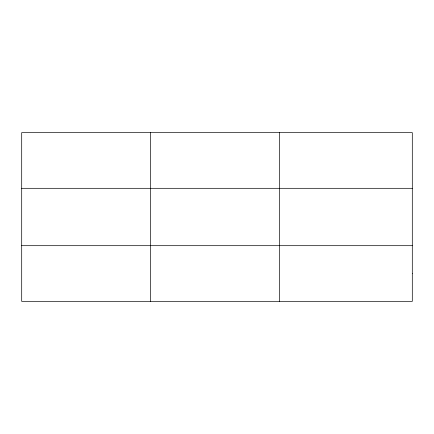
<?xml version="1.0" encoding="UTF-8"?>
<svg xmlns="http://www.w3.org/2000/svg" width="434" height="434" viewBox="0 0 434 434"><rect width="100%" height="100%" fill="white"/><g stroke="black" fill="none" stroke-linecap="round" stroke-linejoin="round"><path stroke-width="0.65" d="M150.598 301.38L150.598 132.62M279.496 301.38L279.496 132.62M21.7 188.313L412.3 188.313M21.7 245.687L412.3 245.687M412.3 273.534L412.3 301.38L21.7 301.38L21.7 132.62L412.3 132.62L412.3 273.534"/></g></svg>
